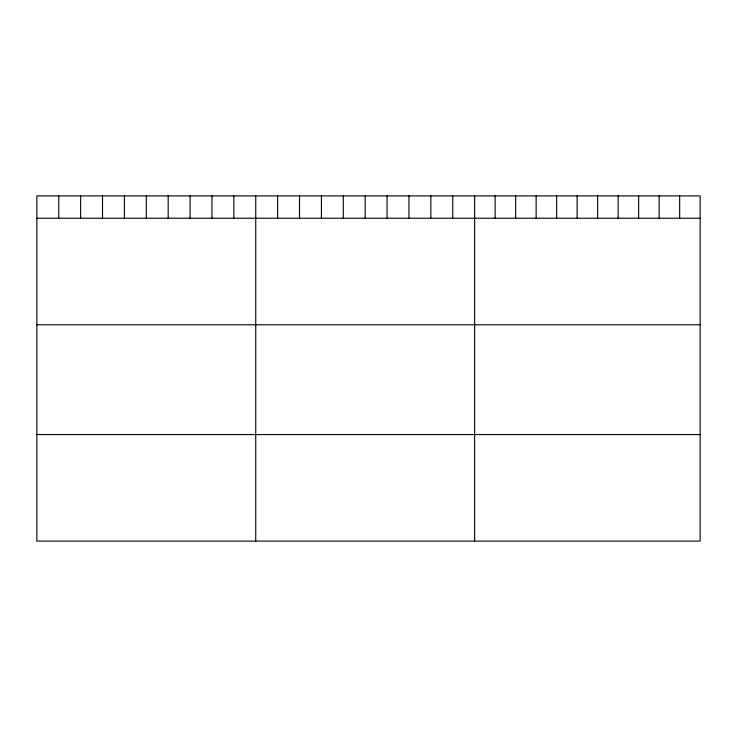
<?xml version="1.0" encoding="UTF-8"?>
<svg xmlns="http://www.w3.org/2000/svg" width="737" height="737" viewBox="0 0 737 737"><rect width="100%" height="100%" fill="white"/><g stroke="black" fill="none" stroke-linecap="round" stroke-linejoin="round"><path stroke-width="1.11" d="M700.15 218.226L700.15 541.105L36.85 541.105L36.85 195.895L700.15 195.895L700.15 218.226L36.85 218.226M36.85 324.777L700.15 324.777M36.85 434.554L700.15 434.554M679.652 195.895L679.652 218.226M659.145 195.895L659.145 218.226M638.647 195.895L638.647 218.226M618.14 195.895L618.14 218.226M597.643 195.895L597.643 218.226M577.135 195.895L577.135 218.226M556.638 195.895L556.638 218.226M536.131 195.895L536.131 218.226M515.633 195.895L515.633 218.226M495.126 195.895L495.126 218.226M474.628 195.895L474.628 541.105M452.739 195.895L452.739 218.226M430.85 195.895L430.85 218.226M408.961 195.895L408.961 218.226M387.072 195.895L387.072 218.226M365.183 195.895L365.183 218.226M343.295 195.895L343.295 218.226M321.406 195.895L321.406 218.226M299.517 195.895L299.517 218.226M277.628 195.895L277.628 218.226M255.739 195.895L255.739 541.105M233.85 195.895L233.85 218.226M211.961 195.895L211.961 218.226M190.072 195.895L190.072 218.226M168.183 195.895L168.183 218.226M146.294 195.895L146.294 218.226M124.406 195.895L124.406 218.226M102.517 195.895L102.517 218.226M80.628 195.895L80.628 218.226M58.739 195.895L58.739 218.226"/></g></svg>
